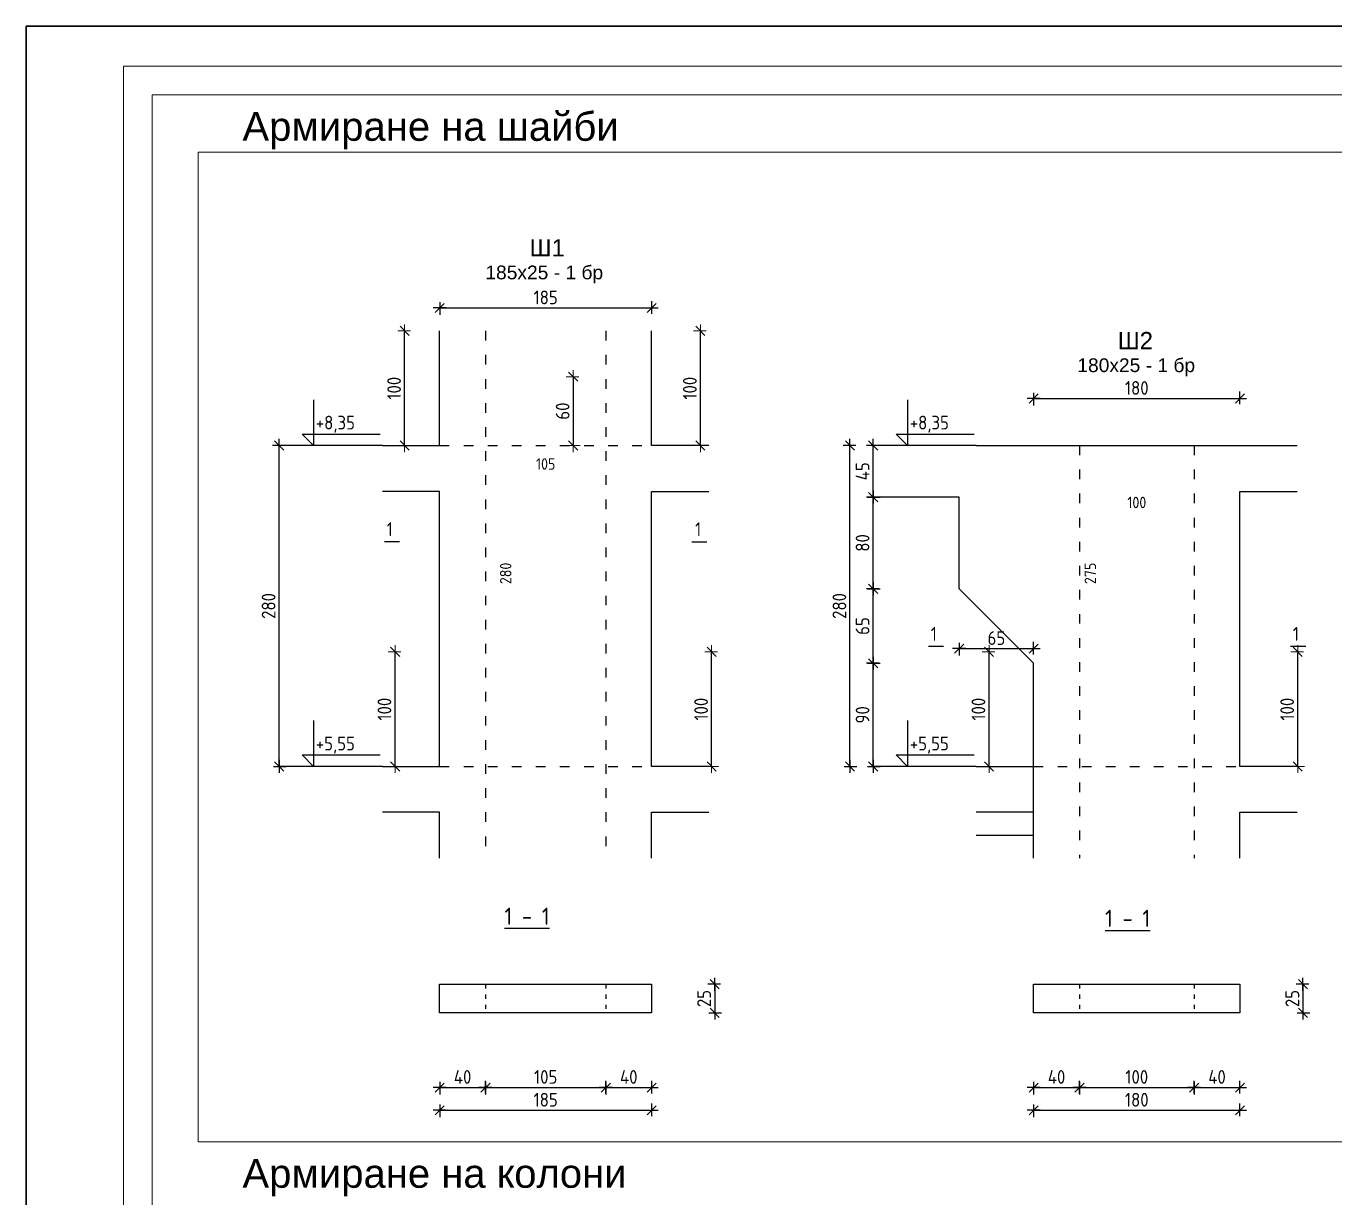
# Model space of a CAD drawing. Header units: millimetres. Extents: x 879 to 91735, y -13728 to 454.
# Drawn here: x 3407 to 4549, y -2956 to -1934 of the extents above; entities that cross this region are included whole.
import ezdxf
from ezdxf.enums import TextEntityAlignment as Align

# ---------------------------------------------------------------- set-up
doc = ezdxf.new("R2010")
doc.units = ezdxf.units.MM
doc.linetypes.add('ACAD_ISO03W100', pattern=[30, 12, -18])
for name, color, linetype, lineweight in [('0_txt', 7, 'Continuous', 18), ('1K_arm_koti', 5, 'Continuous', 20), ('1K_koti_razrezi', 3, 'Continuous', 25), ('1K_text-koloni', 3, 'Continuous', 35), ('TABLICA', 40, 'Continuous', 30)]:
    doc.layers.add(name, color=color, linetype=linetype, lineweight=lineweight)
for name, color, linetype in [('1K_SHA', 134, 'Continuous'), ('KTX', 1, 'Continuous'), ('KTXTXT', 4, 'Continuous')]:
    doc.layers.add(name, color=color, linetype=linetype)
doc.styles.add('DIM', font='romans.shx', dxfattribs={"width": 0.85})
doc.styles.add('Z1', font='ARIAL.TTF')
doc.dimstyles.new('obseg', dxfattribs={"dimtxt": 10, "dimasz": 1, "dimexe": 0.3, "dimexo": 0, "dimgap": 0, "dimtad": 0, "dimrnd": 1, "dimzin": 14, "dimdsep": 46, "dimtxsty": 'DIM', "dimblk": 'DIM2', "dimcen": 0.09, "dimse1": 1, "dimse2": 1, "dimsd1": 1, "dimsd2": 1, "dimclrd": 256, "dimclre": 256, "dimclrt": 256, "dimadec": 0, "dimazin": 0, "dimtfac": 2.307692, "dimtix": 1, "dimtmove": 2, "dimatfit": 3, "dimldrblk": 'DIM2', "dimfxl": 0, "dimtvp": 0.769231, "dimtolj": 1, "dimtzin": 14, "dimarcsym": 0})
doc.dimstyles.new('RAZR1', dxfattribs={"dimtxt": 12, "dimasz": 1, "dimexe": 0.3, "dimexo": 0, "dimgap": 0, "dimtad": 0, "dimrnd": 0.1, "dimzin": 14, "dimdsep": 46, "dimtxsty": 'DIM', "dimblk": 'DIM2', "dimcen": 0.09, "dimse1": 1, "dimse2": 1, "dimclrd": 256, "dimclre": 256, "dimclrt": 41, "dimadec": 8, "dimazin": 0, "dimtfac": 2.307692, "dimtix": 1, "dimtmove": 2, "dimatfit": 3, "dimldrblk": 'DIM2', "dimfxl": 0, "dimtvp": 0.769231, "dimtolj": 1, "dimtzin": 14, "dimarcsym": 0})

# ---------------------------------------------------------------- blocks, each defined once
blk = doc.blocks.new('DIM2')
for p, q in [((-5.7, 0), (5.7, 0)), ((4, 4), (-4, -4)), ((0, -5), (0, 6))]:
    blk.add_line(p, q)
blk = doc.blocks.new('*D32')
at = {"layer": '1K_koti_razrezi', "lineweight": -2}
blk.add_line((4287.5, -2879.6), (4465.5, -2879.6), dxfattribs=at)
at = {"layer": 'Defpoints', "color": 0}
for p in [(4286.5, -2794.6), (4466.5, -2794.6), (4466.5, -2879.6)]:
    blk.add_point(p, dxfattribs=at)
at = {"layer": '1K_koti_razrezi', "lineweight": -2, "rotation": 180}
blk.add_blockref('DIM2', (4286.5, -2879.6), dxfattribs=at)
at = {"layer": '1K_koti_razrezi', "lineweight": -2}
blk.add_blockref('DIM2', (4466.5, -2879.6), dxfattribs=at)
at = {"layer": '1K_koti_razrezi', "color": 41, "insert": (4376.5, -2870.4), "char_height": 12, "attachment_point": 5, "style": 'DIM'}
blk.add_mtext('\\A1;180', dxfattribs=at)
blk = doc.blocks.new('*D33')
at = {"layer": '1K_koti_razrezi', "lineweight": -2}
blk.add_line((4521.5, -2770.6), (4521.5, -2793.6), dxfattribs=at)
at = {"layer": 'Defpoints', "color": 0}
for p in [(4466.5, -2769.6), (4466.5, -2794.6), (4521.5, -2794.6)]:
    blk.add_point(p, dxfattribs=at)
at = {"layer": '1K_koti_razrezi', "lineweight": -2}
for p, rotation in [((4521.5, -2769.6), 90), ((4521.5, -2794.6), 270)]:
    blk.add_blockref('DIM2', p, dxfattribs=dict(at, rotation=rotation))
at = {"layer": '1K_koti_razrezi', "color": 41, "insert": (4512.2, -2782.1), "char_height": 12, "attachment_point": 5, "rotation": 90, "style": 'DIM'}
blk.add_mtext('\\A1;25', dxfattribs=at)
blk = doc.blocks.new('*D34')
at = {"layer": '1K_koti_razrezi', "lineweight": -2}
blk.add_line((4126.2, -2578.6), (4126.2, -2300.6), dxfattribs=at)
at = {"layer": 'Defpoints', "color": 0}
for p in [(4126.2, -2299.6), (4236.5, -2299.6), (4236.5, -2579.6)]:
    blk.add_point(p, dxfattribs=at)
at = {"layer": '1K_koti_razrezi', "lineweight": -2}
for p, rotation in [((4126.2, -2299.6), 90), ((4126.2, -2579.6), 270)]:
    blk.add_blockref('DIM2', p, dxfattribs=dict(at, rotation=rotation))
at = {"layer": '1K_koti_razrezi', "color": 41, "insert": (4117, -2439.6), "char_height": 12, "attachment_point": 5, "rotation": 90, "style": 'DIM'}
blk.add_mtext('\\A1;280', dxfattribs=at)
blk = doc.blocks.new('*D35')
at = {"layer": '1K_koti_razrezi', "lineweight": -2}
blk.add_line((4287.5, -2258.6), (4465.5, -2258.6), dxfattribs=at)
at = {"layer": 'Defpoints', "color": 0}
for p in [(4466.5, -2258.6), (4466.5, -2339.6), (4286.5, -2489.6)]:
    blk.add_point(p, dxfattribs=at)
at = {"layer": '1K_koti_razrezi', "lineweight": -2, "rotation": 180}
blk.add_blockref('DIM2', (4286.5, -2258.6), dxfattribs=at)
at = {"layer": '1K_koti_razrezi', "lineweight": -2}
blk.add_blockref('DIM2', (4466.5, -2258.6), dxfattribs=at)
at = {"layer": '1K_koti_razrezi', "color": 41, "insert": (4376.5, -2249.4), "char_height": 12, "attachment_point": 5, "style": 'DIM'}
blk.add_mtext('\\A1;180', dxfattribs=at)
blk = doc.blocks.new('*D36')
at = {"layer": '1K_koti_razrezi', "lineweight": -2}
blk.add_line((3769.2, -2879.6), (3952.2, -2879.6), dxfattribs=at)
at = {"layer": 'Defpoints', "color": 0}
for p in [(3768.2, -2794.6), (3953.2, -2794.6), (3953.2, -2879.6)]:
    blk.add_point(p, dxfattribs=at)
at = {"layer": '1K_koti_razrezi', "lineweight": -2, "rotation": 180}
blk.add_blockref('DIM2', (3768.2, -2879.6), dxfattribs=at)
at = {"layer": '1K_koti_razrezi', "lineweight": -2}
blk.add_blockref('DIM2', (3953.2, -2879.6), dxfattribs=at)
at = {"layer": '1K_koti_razrezi', "color": 41, "insert": (3860.7, -2870.4), "char_height": 12, "attachment_point": 5, "style": 'DIM'}
blk.add_mtext('\\A1;185', dxfattribs=at)
blk = doc.blocks.new('*D37')
at = {"layer": '1K_koti_razrezi', "lineweight": -2}
blk.add_line((4008.2, -2770.6), (4008.2, -2793.6), dxfattribs=at)
at = {"layer": 'Defpoints', "color": 0}
for p in [(3953.2, -2769.6), (3953.2, -2794.6), (4008.2, -2794.6)]:
    blk.add_point(p, dxfattribs=at)
at = {"layer": '1K_koti_razrezi', "lineweight": -2}
for p, rotation in [((4008.2, -2769.6), 90), ((4008.2, -2794.6), 270)]:
    blk.add_blockref('DIM2', p, dxfattribs=dict(at, rotation=rotation))
at = {"layer": '1K_koti_razrezi', "color": 41, "insert": (3998.9, -2782.1), "char_height": 12, "attachment_point": 5, "rotation": 90, "style": 'DIM'}
blk.add_mtext('\\A1;25', dxfattribs=at)
blk = doc.blocks.new('*D38')
at = {"layer": '1K_koti_razrezi', "lineweight": -2}
blk.add_line((3769.2, -2179.6), (3952.2, -2179.6), dxfattribs=at)
at = {"layer": 'Defpoints', "color": 0}
for p in [(3953.2, -2179.6), (3768.2, -2299.6), (3953.2, -2299.6)]:
    blk.add_point(p, dxfattribs=at)
at = {"layer": '1K_koti_razrezi', "lineweight": -2, "rotation": 180}
blk.add_blockref('DIM2', (3768.2, -2179.6), dxfattribs=at)
at = {"layer": '1K_koti_razrezi', "lineweight": -2}
blk.add_blockref('DIM2', (3953.2, -2179.6), dxfattribs=at)
at = {"layer": '1K_koti_razrezi', "color": 41, "insert": (3860.7, -2170.4), "char_height": 12, "attachment_point": 5, "style": 'DIM'}
blk.add_mtext('\\A1;185', dxfattribs=at)
blk = doc.blocks.new('*D39')
at = {"layer": '1K_koti_razrezi', "lineweight": -2}
blk.add_line((3628.2, -2578.6), (3628.2, -2300.6), dxfattribs=at)
at = {"layer": 'Defpoints', "color": 0}
for p in [(3628.2, -2299.6), (3718.2, -2299.6), (3718.2, -2579.6)]:
    blk.add_point(p, dxfattribs=at)
at = {"layer": '1K_koti_razrezi', "lineweight": -2}
for p, rotation in [((3628.2, -2299.6), 90), ((3628.2, -2579.6), 270)]:
    blk.add_blockref('DIM2', p, dxfattribs=dict(at, rotation=rotation))
at = {"layer": '1K_koti_razrezi', "color": 41, "insert": (3618.9, -2439.6), "char_height": 12, "attachment_point": 5, "rotation": 90, "style": 'DIM'}
blk.add_mtext('\\A1;280', dxfattribs=at)
blk = doc.blocks.new('*D40')
at = {"layer": '1K_koti_razrezi', "lineweight": -2}
blk.add_line((3769.2, -2859.8), (3807.2, -2859.8), dxfattribs=at)
at = {"layer": 'Defpoints', "color": 0}
for p in [(3768.2, -2794.6), (3808.2, -2794.6), (3808.2, -2859.8)]:
    blk.add_point(p, dxfattribs=at)
at = {"layer": '1K_koti_razrezi', "lineweight": -2, "rotation": 180}
blk.add_blockref('DIM2', (3768.2, -2859.8), dxfattribs=at)
at = {"layer": '1K_koti_razrezi', "lineweight": -2}
blk.add_blockref('DIM2', (3808.2, -2859.8), dxfattribs=at)
at = {"layer": '1K_koti_razrezi', "color": 41, "insert": (3788.2, -2850.5), "char_height": 12, "attachment_point": 5, "style": 'DIM'}
blk.add_mtext('\\A1;40', dxfattribs=at)
blk = doc.blocks.new('*D41')
at = {"layer": '1K_koti_razrezi', "lineweight": -2}
blk.add_line((3809.2, -2859.8), (3912.2, -2859.8), dxfattribs=at)
at = {"layer": 'Defpoints', "color": 0}
for p in [(3808.2, -2794.6), (3913.2, -2794.6), (3913.2, -2859.8)]:
    blk.add_point(p, dxfattribs=at)
at = {"layer": '1K_koti_razrezi', "lineweight": -2, "rotation": 180}
blk.add_blockref('DIM2', (3808.2, -2859.8), dxfattribs=at)
at = {"layer": '1K_koti_razrezi', "lineweight": -2}
blk.add_blockref('DIM2', (3913.2, -2859.8), dxfattribs=at)
at = {"layer": '1K_koti_razrezi', "color": 41, "insert": (3860.7, -2850.5), "char_height": 12, "attachment_point": 5, "style": 'DIM'}
blk.add_mtext('\\A1;105', dxfattribs=at)
blk = doc.blocks.new('*D42')
at = {"layer": '1K_koti_razrezi', "lineweight": -2}
blk.add_line((3914.2, -2859.8), (3952.2, -2859.8), dxfattribs=at)
at = {"layer": 'Defpoints', "color": 0}
for p in [(3913.2, -2794.6), (3953.2, -2794.6), (3953.2, -2859.8)]:
    blk.add_point(p, dxfattribs=at)
at = {"layer": '1K_koti_razrezi', "lineweight": -2, "rotation": 180}
blk.add_blockref('DIM2', (3913.2, -2859.8), dxfattribs=at)
at = {"layer": '1K_koti_razrezi', "lineweight": -2}
blk.add_blockref('DIM2', (3953.2, -2859.8), dxfattribs=at)
at = {"layer": '1K_koti_razrezi', "color": 41, "insert": (3933.2, -2850.5), "char_height": 12, "attachment_point": 5, "style": 'DIM'}
blk.add_mtext('\\A1;40', dxfattribs=at)
blk = doc.blocks.new('*D43')
at = {"layer": '1K_arm_koti', "lineweight": -2}
blk.add_line((3729.3, -2578.6), (3729.3, -2480.6), dxfattribs=at)
at = {"layer": 'Defpoints', "color": 0}
for p in [(3729.3, -2479.6), (3769.7, -2479.6), (3768.2, -2579.6)]:
    blk.add_point(p, dxfattribs=at)
at = {"layer": '1K_arm_koti', "lineweight": -2}
for p, rotation in [((3729.3, -2479.6), 90), ((3729.3, -2579.6), 270)]:
    blk.add_blockref('DIM2', p, dxfattribs=dict(at, rotation=rotation))
at = {"layer": '1K_arm_koti', "color": 41, "insert": (3720, -2529.6), "char_height": 12, "attachment_point": 5, "rotation": 90, "style": 'DIM'}
blk.add_mtext('\\A1;100', dxfattribs=at)
blk = doc.blocks.new('*D44')
at = {"layer": '1K_arm_koti', "lineweight": -2}
blk.add_line((3737.6, -2298.6), (3737.6, -2200.6), dxfattribs=at)
at = {"layer": 'Defpoints', "color": 0}
for p in [(3737.6, -2199.6), (3770.7, -2199.6), (3768.2, -2299.6)]:
    blk.add_point(p, dxfattribs=at)
at = {"layer": '1K_arm_koti', "lineweight": -2}
for p, rotation in [((3737.6, -2199.6), 90), ((3737.6, -2299.6), 270)]:
    blk.add_blockref('DIM2', p, dxfattribs=dict(at, rotation=rotation))
at = {"layer": '1K_arm_koti', "color": 41, "insert": (3728.4, -2249.6), "char_height": 12, "attachment_point": 5, "rotation": 90, "style": 'DIM'}
blk.add_mtext('\\A1;100', dxfattribs=at)
blk = doc.blocks.new('*D45')
at = {"layer": '1K_arm_koti', "lineweight": -2}
blk.add_line((4005.5, -2578.6), (4005.5, -2480.6), dxfattribs=at)
at = {"layer": 'Defpoints', "color": 0}
for p in [(3951.7, -2479.6), (4005.5, -2479.6), (3953.2, -2579.6)]:
    blk.add_point(p, dxfattribs=at)
at = {"layer": '1K_arm_koti', "lineweight": -2}
for p, rotation in [((4005.5, -2479.6), 90), ((4005.5, -2579.6), 270)]:
    blk.add_blockref('DIM2', p, dxfattribs=dict(at, rotation=rotation))
at = {"layer": '1K_arm_koti', "color": 41, "insert": (3996.3, -2529.6), "char_height": 12, "attachment_point": 5, "rotation": 90, "style": 'DIM'}
blk.add_mtext('\\A1;100', dxfattribs=at)
blk = doc.blocks.new('*D46')
at = {"layer": '1K_arm_koti', "lineweight": -2}
blk.add_line((3995.7, -2298.6), (3995.7, -2200.6), dxfattribs=at)
at = {"layer": 'Defpoints', "color": 0}
for p in [(3950.7, -2199.6), (3995.7, -2199.6), (3953.2, -2299.6)]:
    blk.add_point(p, dxfattribs=at)
at = {"layer": '1K_arm_koti', "lineweight": -2}
for p, rotation in [((3995.7, -2199.6), 90), ((3995.7, -2299.6), 270)]:
    blk.add_blockref('DIM2', p, dxfattribs=dict(at, rotation=rotation))
at = {"layer": '1K_arm_koti', "color": 41, "insert": (3986.5, -2249.6), "char_height": 12, "attachment_point": 5, "rotation": 90, "style": 'DIM'}
blk.add_mtext('\\A1;100', dxfattribs=at)
blk = doc.blocks.new('*D47')
at = {"layer": 'Defpoints', "color": 0}
for p in [(3833.5, -2299.6), (3833.5, -2579.6), (3833.5, -2579.6)]:
    blk.add_point(p, dxfattribs=at)
at = {"layer": '1K_arm_koti', "insert": (3825.8, -2411.2), "char_height": 10, "attachment_point": 5, "rotation": 90, "style": 'DIM'}
blk.add_mtext('\\A1;280', dxfattribs=at)
blk = doc.blocks.new('*D48')
at = {"layer": 'Defpoints', "color": 0}
for p in [(3808.2, -2323.4), (3913.2, -2323.4), (3913.2, -2323.4)]:
    blk.add_point(p, dxfattribs=at)
at = {"layer": '1K_arm_koti', "insert": (3860.7, -2315.7), "char_height": 10, "attachment_point": 5, "style": 'DIM'}
blk.add_mtext('\\A1;105', dxfattribs=at)
blk = doc.blocks.new('*D49')
at = {"layer": '1K_arm_koti', "lineweight": -2}
blk.add_line((3884.7, -2240.6), (3884.7, -2298.6), dxfattribs=at)
at = {"layer": 'Defpoints', "color": 0}
for p in [(3894.2, -2239.6), (3884.7, -2299.6), (3953.2, -2299.6)]:
    blk.add_point(p, dxfattribs=at)
at = {"layer": '1K_arm_koti', "lineweight": -2}
for p, rotation in [((3884.7, -2239.6), 90), ((3884.7, -2299.6), 270)]:
    blk.add_blockref('DIM2', p, dxfattribs=dict(at, rotation=rotation))
at = {"layer": '1K_arm_koti', "color": 41, "insert": (3875.5, -2269.6), "char_height": 12, "attachment_point": 5, "rotation": 90, "style": 'DIM'}
blk.add_mtext('\\A1;60', dxfattribs=at)
blk = doc.blocks.new('*D50')
at = {"layer": '1K_arm_koti', "lineweight": -2}
blk.add_line((4247.6, -2578.6), (4247.6, -2480.6), dxfattribs=at)
at = {"layer": 'Defpoints', "color": 0}
for p in [(4247.6, -2479.6), (4288, -2479.6), (4286.5, -2579.6)]:
    blk.add_point(p, dxfattribs=at)
at = {"layer": '1K_arm_koti', "lineweight": -2}
for p, rotation in [((4247.6, -2479.6), 90), ((4247.6, -2579.6), 270)]:
    blk.add_blockref('DIM2', p, dxfattribs=dict(at, rotation=rotation))
at = {"layer": '1K_arm_koti', "color": 41, "insert": (4238.3, -2529.6), "char_height": 12, "attachment_point": 5, "rotation": 90, "style": 'DIM'}
blk.add_mtext('\\A1;100', dxfattribs=at)
blk = doc.blocks.new('*D51')
at = {"layer": '1K_arm_koti', "lineweight": -2}
blk.add_line((4516.9, -2578.6), (4516.9, -2480.6), dxfattribs=at)
at = {"layer": 'Defpoints', "color": 0}
for p in [(4465, -2479.6), (4516.9, -2479.6), (4466.5, -2579.6)]:
    blk.add_point(p, dxfattribs=at)
at = {"layer": '1K_arm_koti', "lineweight": -2}
for p, rotation in [((4516.9, -2479.6), 90), ((4516.9, -2579.6), 270)]:
    blk.add_blockref('DIM2', p, dxfattribs=dict(at, rotation=rotation))
at = {"layer": '1K_arm_koti', "color": 41, "insert": (4507.7, -2529.6), "char_height": 12, "attachment_point": 5, "rotation": 90, "style": 'DIM'}
blk.add_mtext('\\A1;100', dxfattribs=at)
blk = doc.blocks.new('*D52')
at = {"layer": 'Defpoints', "color": 0}
for p in [(4343.6, -2304.6), (4343.6, -2579.6), (4343.6, -2579.6)]:
    blk.add_point(p, dxfattribs=at)
at = {"layer": '1K_arm_koti', "insert": (4335.9, -2411.2), "char_height": 10, "attachment_point": 5, "rotation": 90, "style": 'DIM'}
blk.add_mtext('\\A1;275', dxfattribs=at)
blk = doc.blocks.new('*D53')
at = {"layer": 'Defpoints', "color": 0}
for p in [(4326.5, -2357), (4426.5, -2357), (4426.5, -2357)]:
    blk.add_point(p, dxfattribs=at)
at = {"layer": '1K_arm_koti', "insert": (4376.5, -2349.3), "char_height": 10, "attachment_point": 5, "style": 'DIM'}
blk.add_mtext('\\A1;100', dxfattribs=at)
blk = doc.blocks.new('*D68')
at = {"layer": '1K_koti_razrezi', "lineweight": -2}
blk.add_line((4287.5, -2859.8), (4325.5, -2859.8), dxfattribs=at)
at = {"layer": 'Defpoints', "color": 0}
for p in [(4286.5, -2794.6), (4326.5, -2794.6), (4326.5, -2859.8)]:
    blk.add_point(p, dxfattribs=at)
at = {"layer": '1K_koti_razrezi', "lineweight": -2, "rotation": 180}
blk.add_blockref('DIM2', (4286.5, -2859.8), dxfattribs=at)
at = {"layer": '1K_koti_razrezi', "lineweight": -2}
blk.add_blockref('DIM2', (4326.5, -2859.8), dxfattribs=at)
at = {"layer": '1K_koti_razrezi', "color": 41, "insert": (4306.5, -2850.5), "char_height": 12, "attachment_point": 5, "style": 'DIM'}
blk.add_mtext('\\A1;40', dxfattribs=at)
blk = doc.blocks.new('*D69')
at = {"layer": '1K_koti_razrezi', "lineweight": -2}
blk.add_line((4327.5, -2859.8), (4425.5, -2859.8), dxfattribs=at)
at = {"layer": 'Defpoints', "color": 0}
for p in [(4326.5, -2794.6), (4426.5, -2794.6), (4426.5, -2859.8)]:
    blk.add_point(p, dxfattribs=at)
at = {"layer": '1K_koti_razrezi', "lineweight": -2, "rotation": 180}
blk.add_blockref('DIM2', (4326.5, -2859.8), dxfattribs=at)
at = {"layer": '1K_koti_razrezi', "lineweight": -2}
blk.add_blockref('DIM2', (4426.5, -2859.8), dxfattribs=at)
at = {"layer": '1K_koti_razrezi', "color": 41, "insert": (4376.5, -2850.5), "char_height": 12, "attachment_point": 5, "style": 'DIM'}
blk.add_mtext('\\A1;100', dxfattribs=at)
blk = doc.blocks.new('*D70')
at = {"layer": '1K_koti_razrezi', "lineweight": -2}
blk.add_line((4427.5, -2859.8), (4465.5, -2859.8), dxfattribs=at)
at = {"layer": 'Defpoints', "color": 0}
for p in [(4426.5, -2794.6), (4466.5, -2794.6), (4466.5, -2859.8)]:
    blk.add_point(p, dxfattribs=at)
at = {"layer": '1K_koti_razrezi', "lineweight": -2, "rotation": 180}
blk.add_blockref('DIM2', (4426.5, -2859.8), dxfattribs=at)
at = {"layer": '1K_koti_razrezi', "lineweight": -2}
blk.add_blockref('DIM2', (4466.5, -2859.8), dxfattribs=at)
at = {"layer": '1K_koti_razrezi', "color": 41, "insert": (4446.5, -2850.5), "char_height": 12, "attachment_point": 5, "style": 'DIM'}
blk.add_mtext('\\A1;40', dxfattribs=at)
blk = doc.blocks.new('*D261')
at = {"layer": '1K_koti_razrezi', "lineweight": -2}
blk.add_line((4146.5, -2578.6), (4146.5, -2490.6), dxfattribs=at)
at = {"layer": 'Defpoints', "color": 0}
for p in [(4146.5, -2489.6), (4286.5, -2489.6), (4286.5, -2579.6)]:
    blk.add_point(p, dxfattribs=at)
at = {"layer": '1K_koti_razrezi', "lineweight": -2}
for p, rotation in [((4146.5, -2489.6), 90), ((4146.5, -2579.6), 270)]:
    blk.add_blockref('DIM2', p, dxfattribs=dict(at, rotation=rotation))
at = {"layer": '1K_koti_razrezi', "color": 41, "insert": (4137.2, -2534.6), "char_height": 12, "attachment_point": 5, "rotation": 90, "style": 'DIM'}
blk.add_mtext('\\A1;90', dxfattribs=at)
blk = doc.blocks.new('*D262')
at = {"layer": '1K_koti_razrezi', "lineweight": -2}
blk.add_line((4146.5, -2488.6), (4146.5, -2425.6), dxfattribs=at)
at = {"layer": 'Defpoints', "color": 0}
for p in [(4146.5, -2424.6), (4221.5, -2424.6), (4286.5, -2489.6)]:
    blk.add_point(p, dxfattribs=at)
at = {"layer": '1K_koti_razrezi', "lineweight": -2}
for p, rotation in [((4146.5, -2424.6), 90), ((4146.5, -2489.6), 270)]:
    blk.add_blockref('DIM2', p, dxfattribs=dict(at, rotation=rotation))
at = {"layer": '1K_koti_razrezi', "color": 41, "insert": (4137.2, -2457.1), "char_height": 12, "attachment_point": 5, "rotation": 90, "style": 'DIM'}
blk.add_mtext('\\A1;65', dxfattribs=at)
blk = doc.blocks.new('*D263')
at = {"layer": '1K_koti_razrezi', "lineweight": -2}
blk.add_line((4146.5, -2423.6), (4146.5, -2345.6), dxfattribs=at)
at = {"layer": 'Defpoints', "color": 0}
for p in [(4146.5, -2344.6), (4221.5, -2344.6), (4221.5, -2424.6)]:
    blk.add_point(p, dxfattribs=at)
at = {"layer": '1K_koti_razrezi', "lineweight": -2}
for p, rotation in [((4146.5, -2344.6), 90), ((4146.5, -2424.6), 270)]:
    blk.add_blockref('DIM2', p, dxfattribs=dict(at, rotation=rotation))
at = {"layer": '1K_koti_razrezi', "color": 41, "insert": (4137.2, -2384.6), "char_height": 12, "attachment_point": 5, "rotation": 90, "style": 'DIM'}
blk.add_mtext('\\A1;80', dxfattribs=at)
blk = doc.blocks.new('*D264')
at = {"layer": '1K_koti_razrezi', "lineweight": -2}
blk.add_line((4146.5, -2343.6), (4146.5, -2300.6), dxfattribs=at)
at = {"layer": 'Defpoints', "color": 0}
for p in [(4146.5, -2299.6), (4236.5, -2299.6), (4221.5, -2344.6)]:
    blk.add_point(p, dxfattribs=at)
at = {"layer": '1K_koti_razrezi', "lineweight": -2}
for p, rotation in [((4146.5, -2299.6), 90), ((4146.5, -2344.6), 270)]:
    blk.add_blockref('DIM2', p, dxfattribs=dict(at, rotation=rotation))
at = {"layer": '1K_koti_razrezi', "color": 41, "insert": (4137.2, -2322.1), "char_height": 12, "attachment_point": 5, "rotation": 90, "style": 'DIM'}
blk.add_mtext('\\A1;45', dxfattribs=at)
blk = doc.blocks.new('*D265')
at = {"layer": '1K_koti_razrezi', "lineweight": -2}
blk.add_line((4222.5, -2476.8), (4285.5, -2476.8), dxfattribs=at)
at = {"layer": 'Defpoints', "color": 0}
for p in [(4221.5, -2424.6), (4286.5, -2476.8), (4286.5, -2489.6)]:
    blk.add_point(p, dxfattribs=at)
at = {"layer": '1K_koti_razrezi', "lineweight": -2, "rotation": 180}
blk.add_blockref('DIM2', (4221.5, -2476.8), dxfattribs=at)
at = {"layer": '1K_koti_razrezi', "lineweight": -2}
blk.add_blockref('DIM2', (4286.5, -2476.8), dxfattribs=at)
at = {"layer": '1K_koti_razrezi', "color": 41, "insert": (4254, -2467.6), "char_height": 12, "attachment_point": 5, "style": 'DIM'}
blk.add_mtext('\\A1;65', dxfattribs=at)

msp = doc.modelspace()

# ---------------------------------------------------------------- linework, layer by layer
at = {"layer": '0_txt'}
msp.add_lwpolyline([(3492.366, -4898.755), (6472.535, -4898.755), (6472.535, -1968.755), (3492.366, -1968.755), (3492.366, -4898.755)], dxfattribs=at)
msp.add_lwpolyline([(3517.366, -4873.755), (6447.535, -4873.755), (6447.535, -1993.755), (3517.366, -1993.755)], close=True, dxfattribs=at)
at = {"layer": '1K_arm_koti'}
msp.add_lwpolyline([(3557.366, -2907.192), (3557.366, -2043.755), (6396.857, -2043.755), (6396.857, -2907.192), (3557.366, -2907.192)], dxfattribs=at)
at = {"layer": '1K_koti_razrezi'}
for p, q in [((3718.164, -2299.611), (3628.164, -2299.611)), ((4236.464, -2299.611), (4146.464, -2299.611)), ((3718.164, -2579.611), (3628.164, -2579.611)), ((4236.464, -2579.611), (4146.464, -2579.611))]:
    msp.add_line(p, q, dxfattribs=at)
at = {"layer": '1K_SHA'}
msp.add_line((4236.464, -2299.611), (4516.464, -2299.611), dxfattribs=at)
for points in [[(3718.164, -2299.611), (3768.164, -2299.611), (3768.164, -2199.611)], [(4003.164, -2299.611), (3953.164, -2299.611), (3953.164, -2199.611)], [(3718.164, -2579.611), (3768.164, -2579.611), (3768.164, -2339.611), (3718.164, -2339.611)], [(4003.164, -2579.611), (3953.164, -2579.611), (3953.164, -2339.611), (4003.164, -2339.611)], [(4516.464, -2579.611), (4466.464, -2579.611), (4466.464, -2339.611), (4516.464, -2339.611)], [(4236.464, -2639.611), (4286.464, -2639.611), (4286.464, -2489.611), (4221.463, -2424.611), (4221.463, -2344.611), (4146.676, -2344.611)], [(4236.464, -2579.611), (4286.464, -2579.611), (4286.464, -2489.611)], [(3768.164, -2659.611), (3768.164, -2619.611), (3718.164, -2619.611)], [(3953.164, -2659.611), (3953.164, -2619.611), (4003.164, -2619.611)], [(4286.464, -2659.611), (4286.464, -2619.611), (4236.464, -2619.611)], [(4466.464, -2659.611), (4466.464, -2619.611), (4516.464, -2619.611)], [(3768.164, -2769.611), (3953.164, -2769.611), (3953.164, -2794.611), (3768.164, -2794.611), (3768.164, -2769.611)], [(4286.464, -2769.611), (4466.464, -2769.611), (4466.464, -2794.611), (4286.464, -2794.611), (4286.464, -2769.611)]]:
    msp.add_lwpolyline(points, dxfattribs=at)
at = {"layer": '1K_SHA', "linetype": 'ACAD_ISO03W100', "ltscale": 0.7}
for points in [[(3808.164, -2199.611), (3808.164, -2659.611)], [(3913.164, -2199.611), (3913.164, -2659.611)], [(3768.164, -2299.611), (3953.164, -2299.611)], [(4286.464, -2299.611), (4466.464, -2299.611)], [(4326.464, -2299.611), (4326.464, -2659.611)], [(4426.464, -2299.611), (4426.464, -2659.611)], [(3768.164, -2579.611), (3953.164, -2579.611)], [(4286.464, -2579.611), (4466.464, -2579.611)]]:
    msp.add_lwpolyline(points, dxfattribs=at)
at = {"layer": '1K_SHA', "linetype": 'ACAD_ISO03W100', "ltscale": 0.3}
for points in [[(3808.164, -2769.611), (3808.164, -2794.611)], [(3913.164, -2769.611), (3913.164, -2794.611)], [(4326.464, -2769.611), (4326.464, -2794.611)], [(4426.464, -2769.611), (4426.464, -2794.611)]]:
    msp.add_lwpolyline(points, dxfattribs=at)
at = {"layer": 'KTX'}
for p, q in [((3733.164, -2383.611), (3719.964, -2383.611)), ((3988.164, -2383.611), (4001.364, -2383.611)), ((4207.916, -2474.914), (4194.716, -2474.914)), ((4523.878, -2474.914), (4510.678, -2474.914))]:
    msp.add_line(p, q, dxfattribs=at)
for points in [[(3658.164, -2259.611), (3658.164, -2299.611), (3648.164, -2289.611), (3716.164, -2289.611)], [(4176.464, -2259.611), (4176.464, -2299.611), (4166.464, -2289.611), (4234.464, -2289.611)], [(3658.164, -2539.611), (3658.164, -2579.611), (3648.164, -2569.611), (3716.164, -2569.611)], [(4176.464, -2539.611), (4176.464, -2579.611), (4166.464, -2569.611), (4234.464, -2569.611)]]:
    msp.add_lwpolyline(points, dxfattribs=at)
at = {"layer": 'TABLICA'}
msp.add_lwpolyline([(3407.366, -4933.755), (6507.535, -4933.755), (6507.535, -1933.755), (3407.366, -1933.755)], close=True, dxfattribs=at)

# ---------------------------------------------------------------- texts
at = {"layer": '1K_text-koloni', "style": 'Z1'}
for s, height, p in [('Армиране на шайби', 25, (3596.086, -2033.755)), ('185x25 - 1 бр', 12, (3808.038, -2154.611)), ('180x25 - 1 бр', 12, (4324.606, -2235.551)), ('Армиране на колони', 25, (3596.086, -2947.191))]:
    msp.add_text(s, height=height, dxfattribs=at).set_placement(p)
for s, p in [('Ш1', (3862.034, -2119.611)), ('Ш2', (4375.242, -2200.551))]:
    msp.add_text(s, height=15, dxfattribs=at).set_placement(p, align=Align.TOP_CENTER)
at = {"layer": 'KTXTXT', "style": 'DIM', "width": 0.85}
for s, height, p in [('+8,35', 12, (3660.164, -2285.611)), ('+8,35', 12, (4178.464, -2285.611)), ('1', 12, (3721.964, -2378.611)), ('1', 12, (3991.107, -2378.611)), ('1', 12, (4196.716, -2469.914)), ('1', 12, (4512.678, -2469.914)), ('+5,55', 12, (3660.164, -2565.611)), ('+5,55', 12, (4178.464, -2565.611)), ('%%U1 - 1', 15, (3824.787, -2717.744)), ('%%U1 - 1', 15, (4348.858, -2719.611))]:
    msp.add_text(s, height=height, dxfattribs=at).set_placement(p)

# ---------------------------------------------------------------- dimensions: what is measured, and where the dimension line sits
at = {"layer": '1K_arm_koti'}
for base, p1, p2, picture, middle in [((3737.588, -2199.611), (3768.164, -2299.611), (3770.664, -2199.611), '*D44', (3728.357, -2249.611)), ((3995.74, -2199.611), (3953.164, -2299.611), (3950.664, -2199.611), '*D46', (3986.51, -2249.611)), ((3884.742, -2299.611), (3894.195, -2239.611), (3953.164, -2299.611), '*D49', (3875.511, -2269.611)), ((3729.269, -2479.611), (3768.164, -2579.611), (3769.664, -2479.611), '*D43', (3720.038, -2529.611)), ((4005.542, -2479.611), (3953.164, -2579.611), (3951.664, -2479.611), '*D45', (3996.311, -2529.611)), ((4247.568, -2479.611), (4286.464, -2579.611), (4287.964, -2479.611), '*D50', (4238.337, -2529.611)), ((4516.909, -2479.611), (4466.464, -2579.611), (4464.964, -2479.611), '*D51', (4507.679, -2529.611))]:
    dim = msp.add_linear_dim(base=base, p1=p1, p2=p2, angle=90, dimstyle='RAZR1', dxfattribs=at)
    dim.commit()
    dim.dimension.update_dxf_attribs({"geometry": picture, "text_midpoint": middle})
for base, p1, p2, picture, middle in [((3833.473, -2579.611), (3833.473, -2299.611), (3833.473, -2579.611), '*D47', (3825.78, -2411.183)), ((4343.571, -2579.611), (4343.571, -2304.611), (4343.571, -2579.611), '*D52', (4335.878, -2411.183))]:
    dim = msp.add_linear_dim(base=base, p1=p1, p2=p2, angle=90, dimstyle='obseg', dxfattribs=at)
    dim.commit()
    dim.dimension.update_dxf_attribs({"geometry": picture, "text_midpoint": middle, "dimtype": 160})
for base, p1, p2, picture, middle in [((3913.164, -2323.4), (3808.164, -2323.4), (3913.164, -2323.4), '*D48', (3860.664, -2315.707)), ((4426.464, -2356.953), (4326.464, -2356.953), (4426.464, -2356.953), '*D53', (4376.464, -2349.261))]:
    dim = msp.add_linear_dim(base=base, p1=p1, p2=p2, dimstyle='obseg', dxfattribs=at)
    dim.commit()
    dim.dimension.update_dxf_attribs({"geometry": picture, "text_midpoint": middle})
at = {"layer": '1K_koti_razrezi'}
for base, p1, p2, picture, middle in [((3953.164, -2179.611), (3768.164, -2299.611), (3953.164, -2299.611), '*D38', (3860.664, -2170.381)), ((4466.464, -2258.62), (4286.464, -2489.611), (4466.464, -2339.611), '*D35', (4376.464, -2249.389)), ((4286.464, -2476.834), (4221.463, -2424.611), (4286.464, -2489.611), '*D265', (4253.964, -2467.604)), ((3953.164, -2879.611), (3768.164, -2794.611), (3953.164, -2794.611), '*D36', (3860.664, -2870.381)), ((3808.164, -2859.769), (3768.164, -2794.611), (3808.164, -2794.611), '*D40', (3788.164, -2850.538)), ((3913.164, -2859.769), (3808.164, -2794.611), (3913.164, -2794.611), '*D41', (3860.664, -2850.538)), ((3953.164, -2859.769), (3913.164, -2794.611), (3953.164, -2794.611), '*D42', (3933.164, -2850.538)), ((4466.464, -2879.611), (4286.464, -2794.611), (4466.464, -2794.611), '*D32', (4376.464, -2870.381)), ((4326.464, -2859.769), (4286.464, -2794.611), (4326.464, -2794.611), '*D68', (4306.464, -2850.538)), ((4426.464, -2859.769), (4326.464, -2794.611), (4426.464, -2794.611), '*D69', (4376.464, -2850.538)), ((4466.464, -2859.769), (4426.464, -2794.611), (4466.464, -2794.611), '*D70', (4446.464, -2850.538))]:
    dim = msp.add_linear_dim(base=base, p1=p1, p2=p2, dimstyle='RAZR1', dxfattribs=at)
    dim.commit()
    dim.dimension.update_dxf_attribs({"geometry": picture, "text_midpoint": middle})
for base, p1, p2, picture, middle in [((3628.164, -2299.611), (3718.164, -2579.611), (3718.164, -2299.611), '*D39', (3618.933, -2439.611)), ((4126.217, -2299.611), (4236.464, -2579.611), (4236.464, -2299.611), '*D34', (4116.987, -2439.611)), ((4146.464, -2299.611), (4221.463, -2344.611), (4236.464, -2299.611), '*D264', (4137.233, -2322.111)), ((4146.464, -2344.611), (4221.463, -2424.611), (4221.463, -2344.611), '*D263', (4137.233, -2384.611)), ((4146.464, -2424.611), (4286.464, -2489.611), (4221.463, -2424.611), '*D262', (4137.233, -2457.111)), ((4146.464, -2489.611), (4286.464, -2579.611), (4286.464, -2489.611), '*D261', (4137.233, -2534.611)), ((4008.164, -2794.611), (3953.164, -2769.611), (3953.164, -2794.611), '*D37', (3998.933, -2782.111)), ((4521.464, -2794.611), (4466.464, -2769.611), (4466.464, -2794.611), '*D33', (4512.233, -2782.111))]:
    dim = msp.add_linear_dim(base=base, p1=p1, p2=p2, angle=90, dimstyle='RAZR1', dxfattribs=at)
    dim.commit()
    dim.dimension.update_dxf_attribs({"geometry": picture, "text_midpoint": middle})

doc.saveas('drawing.dxf')
